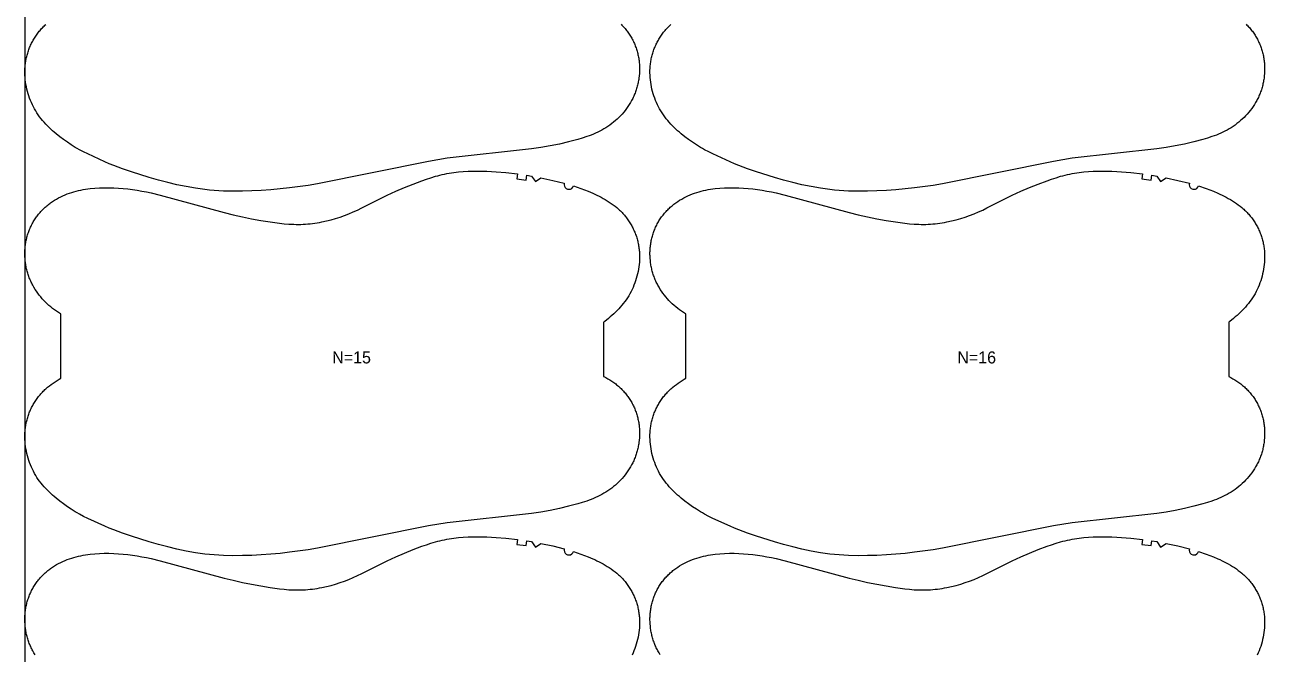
# Model space of a CAD drawing. Header units: inches. Extents: x 0 to 1823, y 0 to 1073.
# Drawn here: x 0 to 519, y 263 to 525 of the extents above; entities that cross this region are included whole.
import ezdxf

# ---------------------------------------------------------------- set-up
doc = ezdxf.new("R2010")
doc.units = ezdxf.units.IN

msp = doc.modelspace()

# ---------------------------------------------------------------- linework, layer by layer
at = {"layer": '1'}
for points in [[(0, 0), (1822.6441, 0), (1822.6441, 1072.648), (0, 1072.648), (0, 0)], [(229.0674, 457.8376), (232.1868, 456.7992), (233.7298, 456.2339), (235.2591, 455.6332), (237.0715, 454.8614), (237.9678, 454.453), (238.8568, 454.0288), (239.7379, 453.5884), (240.6105, 453.131), (241.4741, 452.6561), (242.3281, 452.1631), (243.1718, 451.6515), (244.0034, 451.1201), (244.8208, 450.5679), (245.6222, 449.9938), (246.4056, 449.3966), (247.169, 448.7754), (247.5425, 448.4555), (247.9103, 448.1291), (248.2722, 447.7961), (248.6277, 447.4564), (248.9769, 447.1099), (249.3194, 446.7568), (249.6553, 446.3971), (249.9844, 446.031), (250.3066, 445.6588), (250.6219, 445.2804), (250.9301, 444.8962), (251.2312, 444.5062), (251.525, 444.1106), (251.8115, 443.7096), (252.0905, 443.3033), (252.362, 442.8918), (252.6259, 442.4754), (252.8821, 442.0542), (253.1304, 441.6283), (253.3709, 441.198), (253.6033, 440.7632), (253.8277, 440.3243), (254.0439, 439.8813), (254.2519, 439.4345), (254.4516, 438.984), (254.643, 438.5298), (254.826, 438.0723), (255.0005, 437.6115), (255.1664, 437.1476), (255.3237, 436.6808), (255.4723, 436.2112), (255.6122, 435.739), (255.7432, 435.2643), (255.8654, 434.7873), (255.9786, 434.3081), (256.0827, 433.827), (256.1778, 433.344), (256.2639, 432.8593), (256.341, 432.3731), (256.4092, 431.8855), (256.4686, 431.3967), (256.5193, 430.9068), (256.5613, 430.4161), (256.5948, 429.9246), (256.6361, 428.9401), (256.6441, 427.9545), (256.6191, 426.9692), (256.5618, 425.9853), (256.4727, 425.0041), (256.3524, 424.0265), (256.2013, 423.0532), (256.0198, 422.085), (255.8084, 421.1227), (255.5676, 420.1671), (255.2979, 419.219), (254.9996, 418.2792), (254.6732, 417.3485), (254.3187, 416.4282), (253.9361, 415.5192), (253.5255, 414.623), (253.0868, 413.7407), (252.62, 412.8735), (252.1252, 412.0227), (251.6022, 411.1894), (251.0514, 410.3745), (250.4742, 409.578), (249.8724, 408.7994), (249.2478, 408.0382), (248.602, 407.294), (247.9369, 406.5664), (247.2541, 405.8549), (246.5554, 405.1591), (245.8424, 404.4785), (245.116, 403.8127), (244.3769, 403.1612), (243.6259, 402.5234), (242.091, 401.2872), (241.6441, 400.9501), (241.6441, 378.3604), (241.6676, 378.3493), (242.5444, 377.9003), (243.4063, 377.4225), (244.2518, 376.916), (245.0796, 376.3809), (245.4864, 376.1028), (245.8882, 375.8175), (246.2849, 375.5253), (246.6763, 375.2261), (247.0622, 374.9199), (247.4424, 374.6068), (247.8168, 374.2867), (248.1851, 373.9598), (248.5472, 373.626), (248.9029, 373.2854), (249.2521, 372.938), (249.5946, 372.584), (249.9303, 372.2234), (250.2591, 371.8565), (250.5807, 371.4833), (250.8952, 371.104), (251.2023, 370.7188), (251.502, 370.3277), (251.7941, 369.931), (252.0785, 369.5287), (252.355, 369.121), (252.6236, 368.7081), (252.884, 368.29), (253.1363, 367.867), (253.3801, 367.4391), (253.6155, 367.0065), (253.8423, 366.5694), (254.0604, 366.1278), (254.2699, 365.6821), (254.4707, 365.2324), (254.6628, 364.7789), (254.8461, 364.3217), (255.0206, 363.861), (255.1863, 363.3971), (255.3432, 362.9301), (255.4913, 362.4602), (255.6305, 361.9876), (255.7607, 361.5124), (255.8821, 361.0349), (255.9944, 360.5552), (256.0978, 360.0735), (256.1922, 359.59), (256.2775, 359.1049), (256.3538, 358.6183), (256.4212, 358.1305), (256.4796, 357.6414), (256.5291, 357.1514), (256.5697, 356.6606), (256.6015, 356.169), (256.6244, 355.677), (256.6386, 355.1845), (256.6441, 354.6918), (256.6408, 354.1991), (256.6288, 353.7065), (256.6082, 353.2141), (256.579, 352.7221), (256.4949, 351.74), (256.3766, 350.7613), (256.3048, 350.2737), (256.2244, 349.7875), (256.1355, 349.3027), (256.0382, 348.8196), (255.9324, 348.3384), (255.8181, 347.8591), (255.6953, 347.3821), (255.5641, 346.9073), (255.4245, 346.435), (255.2764, 345.9654), (255.1198, 345.4985), (254.9549, 345.0346), (254.7815, 344.5739), (254.5997, 344.1164), (254.4095, 343.6624), (254.2111, 343.2119), (254.0045, 342.765), (253.7899, 342.3219), (253.5675, 341.8826), (253.3373, 341.4472), (252.8543, 340.5885), (252.342, 339.7467), (251.8015, 338.9224), (251.2338, 338.1165), (250.6401, 337.3296), (250.0214, 336.5625), (249.3785, 335.8159), (248.7122, 335.0902), (248.0232, 334.386), (247.3124, 333.7039), (246.5805, 333.0445), (245.8282, 332.4083), (245.0564, 331.7959), (244.2659, 331.2078), (243.4575, 330.6442), (242.6324, 330.1054), (241.7915, 329.5914), (240.9359, 329.1025), (240.0664, 328.6389), (239.1842, 328.2008), (238.2901, 327.7882), (237.3854, 327.401), (236.4709, 327.0373), (235.5481, 326.6946), (234.6179, 326.3706), (232.7402, 325.7693), (230.8472, 325.2144), (227.0398, 324.1932), (223.2068, 323.2815), (219.3478, 322.4809), (215.4656, 321.8018), (211.5645, 321.2469), (176.3116, 317.3364), (168.5343, 316.0573), (122.1784, 306.6952), (118.2896, 306.0566), (110.4806, 304.9823), (106.5644, 304.5421), (102.6396, 304.1856), (98.7081, 303.9109), (94.7721, 303.7131), (90.8328, 303.5933), (86.8913, 303.56), (82.9514, 303.644), (80.9835, 303.7407), (79.0179, 303.8768), (77.0555, 304.0531), (75.0973, 304.2703), (73.144, 304.5287), (71.1959, 304.8255), (67.3164, 305.5214), (63.4599, 306.3329), (59.6252, 307.2418), (55.811, 308.2341), (51.9676, 309.3203), (44.497, 311.6614), (40.7654, 312.9332), (38.9142, 313.6078), (37.0776, 314.3189), (35.2579, 315.0714), (33.4514, 315.8567), (26.2767, 319.1303), (24.5064, 319.9948), (22.7622, 320.9078), (21.9026, 321.3873), (21.0518, 321.8825), (19.3761, 322.9176), (17.7347, 324.008), (16.1268, 325.1486), (14.5531, 326.3357), (13.0182, 327.572), (12.2672, 328.2097), (11.5281, 328.8612), (10.8017, 329.527), (10.0887, 330.2076), (9.39, 330.9034), (8.7072, 331.6149), (8.042, 332.3425), (7.3963, 333.0867), (6.7716, 333.8479), (6.1698, 334.6265), (5.5927, 335.4231), (5.0419, 336.2379), (4.5189, 337.0712), (4.024, 337.9221), (3.5573, 338.7892), (3.1186, 339.6715), (2.7079, 340.5678), (2.3254, 341.4767), (1.9709, 342.3971), (1.6445, 343.3277), (1.3462, 344.2675), (1.0764, 345.2156), (0.8356, 346.1712), (0.6242, 347.1335), (0.4428, 348.1017), (0.2916, 349.075), (0.1713, 350.0526), (0.0823, 351.0338), (0.025, 352.0177), (0, 353.003), (0.0079, 353.9886), (0.0493, 354.9731), (0.0828, 355.4646), (0.1248, 355.9553), (0.1755, 356.4452), (0.2349, 356.934), (0.3031, 357.4216), (0.3802, 357.9078), (0.4663, 358.3925), (0.5613, 358.8755), (0.6655, 359.3566), (0.7787, 359.8358), (0.9008, 360.3128), (1.0319, 360.7875), (1.1717, 361.2597), (1.3204, 361.7293), (1.4777, 362.1961), (1.6436, 362.66), (1.8181, 363.1208), (2.0011, 363.5783), (2.1924, 364.0325), (2.3922, 364.483), (2.6002, 364.9299), (2.8164, 365.3728), (3.0408, 365.8117), (3.2732, 366.2465), (3.5136, 366.6769), (3.762, 367.1027), (4.0182, 367.5239), (4.282, 367.9404), (4.5536, 368.3518), (4.8326, 368.7581), (5.1191, 369.1591), (5.4129, 369.5547), (5.714, 369.9447), (6.0222, 370.3289), (6.3375, 370.7073), (6.6597, 371.0795), (6.9888, 371.4456), (7.3247, 371.8053), (7.6672, 372.1584), (8.0163, 372.5049), (8.3719, 372.8446), (8.7337, 373.1776), (9.1015, 373.504), (9.4751, 373.8239), (10.2385, 374.4452), (11.0218, 375.0423), (11.8232, 375.6164), (12.6407, 376.1686), (13.4723, 376.7), (14.3159, 377.2117), (15, 377.6065), (15, 404.4586), (14.8525, 404.5429), (14.0116, 405.0568), (13.1865, 405.5957), (12.3782, 406.1592), (11.5877, 406.7474), (10.8159, 407.3598), (10.0636, 407.9959), (9.3317, 408.6554), (8.6208, 409.3375), (7.9319, 410.0416), (7.2655, 410.7674), (6.6226, 411.514), (6.0039, 412.2811), (5.4102, 413.068), (4.8426, 413.8739), (4.3021, 414.6982), (3.7898, 415.54), (3.3068, 416.3987), (3.0766, 416.8341), (2.8541, 417.2734), (2.6396, 417.7165), (2.433, 418.1634), (2.2345, 418.6139), (2.0444, 419.0679), (1.8626, 419.5254), (1.6892, 419.9861), (1.5242, 420.45), (1.3677, 420.9169), (1.2196, 421.3865), (1.08, 421.8588), (0.9488, 422.3335), (0.826, 422.8106), (0.7117, 423.2899), (0.6059, 423.7711), (0.5085, 424.2542), (0.4197, 424.7389), (0.3393, 425.2252), (0.2674, 425.7128), (0.1492, 426.6915), (0.065, 427.6736), (0.0358, 428.1656), (0.0152, 428.658), (0.0033, 429.1506), (0, 429.6433), (0.0054, 430.136), (0.0196, 430.6284), (0.0426, 431.1205), (0.0744, 431.6121), (0.115, 432.1029), (0.1645, 432.5929), (0.2229, 433.082), (0.2902, 433.5698), (0.3666, 434.0564), (0.4519, 434.5415), (0.5463, 435.025), (0.6496, 435.5067), (0.762, 435.9863), (0.8833, 436.4639), (1.0136, 436.939), (1.1528, 437.4117), (1.3008, 437.8816), (1.4577, 438.3486), (1.6235, 438.8125), (1.798, 439.2732), (1.9813, 439.7303), (2.1734, 440.1839), (2.3741, 440.6336), (2.5836, 441.0793), (2.8018, 441.5208), (3.0285, 441.958), (3.2639, 442.3906), (3.5078, 442.8185), (3.76, 443.2415), (4.0205, 443.6596), (4.289, 444.0725), (4.5656, 444.4802), (4.85, 444.8825), (5.142, 445.2792), (5.4417, 445.6703), (5.7489, 446.0555), (6.0633, 446.4348), (6.385, 446.808), (6.7137, 447.1749), (7.0494, 447.5355), (7.3919, 447.8895), (7.7411, 448.2369), (8.0969, 448.5775), (8.459, 448.9113), (8.8273, 449.2382), (9.2017, 449.5583), (9.5819, 449.8714), (9.9678, 450.1776), (10.3591, 450.4768), (10.7558, 450.769), (11.1577, 451.0542), (11.5645, 451.3324), (12.3923, 451.8675), (13.2378, 452.374), (14.0996, 452.8518), (14.9764, 453.3008), (15.8671, 453.7212), (16.7704, 454.1134), (17.6854, 454.4779), (18.6109, 454.815), (19.5459, 455.1252), (20.4893, 455.4088), (21.44, 455.6664), (22.397, 455.8983), (23.3595, 456.1058), (24.327, 456.2901), (25.2987, 456.4525), (26.2739, 456.5942), (27.2522, 456.7166), (29.2148, 456.9082), (31.1819, 457.0359), (33.1513, 457.1026), (35.1214, 457.1094), (37.0907, 457.0578), (39.0576, 456.9494), (41.0213, 456.7881), (42.981, 456.5784), (44.9358, 456.3247), (46.8849, 456.0305), (48.8272, 455.6958), (50.7616, 455.32), (52.6871, 454.9023), (56.5116, 453.9542), (83.1473, 446.7658), (86.9761, 445.8311), (90.8213, 444.9665), (94.6828, 444.178), (98.5583, 443.4626), (102.4467, 442.8231), (106.352, 442.294), (108.3125, 442.0851), (110.2771, 441.9255), (112.2447, 441.8262), (113.2291, 441.8025), (114.2137, 441.798), (115.1983, 441.8138), (116.1826, 441.8498), (117.1661, 441.9056), (118.1484, 441.9808), (119.1293, 442.0752), (120.1082, 442.1883), (121.0848, 442.3197), (122.0588, 442.4692), (123.0297, 442.6362), (123.9974, 442.8204), (125.9228, 443.2383), (127.8338, 443.7187), (129.7296, 444.2579), (131.609, 444.8524), (133.4698, 445.5019), (135.3098, 446.2069), (137.1269, 446.9676), (138.92, 447.7821), (140.6939, 448.6393), (151.2448, 453.977), (154.8272, 455.6187), (158.4529, 457.1643), (162.1102, 458.6315), (165.801, 460.0144), (167.661, 460.6685), (169.5331, 461.2856), (171.4198, 461.8527), (172.3693, 462.1134), (173.3234, 462.3568), (174.2821, 462.5816), (175.2452, 462.7879), (176.2122, 462.9762), (177.1827, 463.1469), (179.1323, 463.4376), (181.0905, 463.6639), (183.0539, 463.83), (185.021, 463.9418), (186.9905, 464.0057), (188.9612, 464.028), (190.9319, 464.0141), (192.9019, 463.9644), (194.8704, 463.8781), (196.8367, 463.7547), (200.7612, 463.4021), (205.6234, 462.8232), (205.365, 460.84), (209.2859, 460.2909), (209.5847, 462.2684), (211.5603, 461.9571), (213.1784, 459.65), (215.4973, 461.2511), (220.3749, 460.1565), (225.2304, 458.9679), (225.1548, 458.3501), (225.2728, 457.7389), (225.5729, 457.1937), (226.0261, 456.7671), (226.5885, 456.5005), (227.2057, 456.4196), (227.8178, 456.5324), (228.3656, 456.8279), (228.796, 457.2775), (229.0674, 457.8376)], [(490.0674, 457.8376), (493.1868, 456.7992), (494.7298, 456.2339), (496.2591, 455.6332), (498.0715, 454.8614), (498.9678, 454.453), (499.8568, 454.0288), (500.7379, 453.5884), (501.6105, 453.131), (502.4741, 452.6561), (503.3281, 452.1631), (504.1718, 451.6515), (505.0034, 451.1201), (505.8208, 450.5679), (506.6222, 449.9938), (507.4056, 449.3966), (508.169, 448.7754), (508.5425, 448.4555), (508.9103, 448.1291), (509.2722, 447.7961), (509.6277, 447.4564), (509.9769, 447.1099), (510.3194, 446.7568), (510.6553, 446.3971), (510.9844, 446.031), (511.3066, 445.6588), (511.6219, 445.2804), (511.9301, 444.8962), (512.2312, 444.5062), (512.525, 444.1106), (512.8115, 443.7096), (513.0905, 443.3033), (513.362, 442.8918), (513.6259, 442.4754), (513.8821, 442.0542), (514.1304, 441.6283), (514.3709, 441.198), (514.6033, 440.7632), (514.8277, 440.3243), (515.0439, 439.8813), (515.2519, 439.4345), (515.4516, 438.984), (515.643, 438.5298), (515.826, 438.0723), (516.0005, 437.6115), (516.1664, 437.1476), (516.3237, 436.6808), (516.4723, 436.2112), (516.6122, 435.739), (516.7432, 435.2643), (516.8654, 434.7873), (516.9786, 434.3081), (517.0827, 433.827), (517.1778, 433.344), (517.2639, 432.8593), (517.341, 432.3731), (517.4092, 431.8855), (517.4686, 431.3967), (517.5193, 430.9068), (517.5613, 430.4161), (517.5948, 429.9246), (517.6361, 428.9401), (517.6441, 427.9545), (517.6191, 426.9692), (517.5618, 425.9853), (517.4727, 425.0041), (517.3524, 424.0265), (517.2013, 423.0532), (517.0198, 422.085), (516.8084, 421.1227), (516.5676, 420.1671), (516.2979, 419.219), (515.9996, 418.2792), (515.6732, 417.3485), (515.3187, 416.4282), (514.9361, 415.5192), (514.5255, 414.623), (514.0868, 413.7407), (513.62, 412.8735), (513.1252, 412.0227), (512.6022, 411.1894), (512.0514, 410.3745), (511.4742, 409.578), (510.8724, 408.7994), (510.2478, 408.0382), (509.602, 407.294), (508.9369, 406.5664), (508.2541, 405.8549), (507.5554, 405.1591), (506.8424, 404.4785), (506.116, 403.8127), (505.3769, 403.1612), (504.6259, 402.5234), (503.091, 401.2872), (502.6441, 400.9501), (502.6441, 378.3604), (502.6676, 378.3493), (503.5444, 377.9003), (504.4063, 377.4225), (505.2518, 376.916), (506.0796, 376.3809), (506.4864, 376.1028), (506.8882, 375.8175), (507.2849, 375.5253), (507.6763, 375.2261), (508.0622, 374.9199), (508.4424, 374.6068), (508.8168, 374.2867), (509.1851, 373.9598), (509.5472, 373.626), (509.9029, 373.2854), (510.2521, 372.938), (510.5946, 372.584), (510.9303, 372.2234), (511.2591, 371.8565), (511.5807, 371.4833), (511.8952, 371.104), (512.2023, 370.7188), (512.502, 370.3277), (512.7941, 369.931), (513.0785, 369.5287), (513.355, 369.121), (513.6236, 368.7081), (513.884, 368.29), (514.1363, 367.867), (514.3801, 367.4391), (514.6155, 367.0065), (514.8423, 366.5694), (515.0604, 366.1278), (515.2699, 365.6821), (515.4707, 365.2324), (515.6628, 364.7789), (515.8461, 364.3217), (516.0206, 363.861), (516.1863, 363.3971), (516.3432, 362.9301), (516.4913, 362.4602), (516.6305, 361.9876), (516.7607, 361.5124), (516.8821, 361.0349), (516.9944, 360.5552), (517.0978, 360.0735), (517.1922, 359.59), (517.2775, 359.1049), (517.3538, 358.6183), (517.4212, 358.1305), (517.4796, 357.6414), (517.5291, 357.1514), (517.5697, 356.6606), (517.6015, 356.169), (517.6244, 355.677), (517.6386, 355.1845), (517.6441, 354.6918), (517.6408, 354.1991), (517.6288, 353.7065), (517.6082, 353.2141), (517.579, 352.7221), (517.4949, 351.74), (517.3766, 350.7613), (517.3048, 350.2737), (517.2244, 349.7875), (517.1355, 349.3027), (517.0382, 348.8196), (516.9324, 348.3384), (516.8181, 347.8591), (516.6953, 347.3821), (516.5641, 346.9073), (516.4245, 346.435), (516.2764, 345.9654), (516.1198, 345.4985), (515.9549, 345.0346), (515.7815, 344.5739), (515.5997, 344.1164), (515.4095, 343.6624), (515.2111, 343.2119), (515.0045, 342.765), (514.7899, 342.3219), (514.5675, 341.8826), (514.3373, 341.4472), (513.8543, 340.5885), (513.342, 339.7467), (512.8015, 338.9224), (512.2338, 338.1165), (511.6401, 337.3296), (511.0214, 336.5625), (510.3785, 335.8159), (509.7122, 335.0902), (509.0232, 334.386), (508.3124, 333.7039), (507.5805, 333.0445), (506.8282, 332.4083), (506.0564, 331.7959), (505.2659, 331.2078), (504.4575, 330.6442), (503.6324, 330.1054), (502.7915, 329.5914), (501.9359, 329.1025), (501.0664, 328.6389), (500.1842, 328.2008), (499.2901, 327.7882), (498.3854, 327.401), (497.4709, 327.0373), (496.5481, 326.6946), (495.6179, 326.3706), (493.7402, 325.7693), (491.8472, 325.2144), (488.0398, 324.1932), (484.2068, 323.2815), (480.3478, 322.4809), (476.4656, 321.8018), (472.5645, 321.2469), (437.3116, 317.3364), (429.5343, 316.0573), (383.1784, 306.6952), (379.2896, 306.0566), (371.4806, 304.9823), (367.5644, 304.5421), (363.6396, 304.1856), (359.7081, 303.9109), (355.7721, 303.7131), (351.8328, 303.5933), (347.8913, 303.56), (343.9514, 303.644), (341.9835, 303.7407), (340.0179, 303.8768), (338.0555, 304.0531), (336.0973, 304.2703), (334.144, 304.5287), (332.1959, 304.8255), (328.3164, 305.5214), (324.4599, 306.3329), (320.6252, 307.2418), (316.811, 308.2341), (312.9676, 309.3203), (305.497, 311.6614), (301.7654, 312.9332), (299.9142, 313.6078), (298.0776, 314.3189), (296.2579, 315.0714), (294.4514, 315.8567), (287.2767, 319.1303), (285.5064, 319.9948), (283.7622, 320.9078), (282.9026, 321.3873), (282.0518, 321.8825), (280.3761, 322.9176), (278.7347, 324.008), (277.1268, 325.1486), (275.5531, 326.3357), (274.0182, 327.572), (273.2672, 328.2097), (272.5281, 328.8612), (271.8017, 329.527), (271.0887, 330.2076), (270.39, 330.9034), (269.7072, 331.6149), (269.042, 332.3425), (268.3963, 333.0867), (267.7716, 333.8479), (267.1698, 334.6265), (266.5927, 335.4231), (266.0419, 336.2379), (265.5189, 337.0712), (265.024, 337.9221), (264.5573, 338.7892), (264.1186, 339.6715), (263.7079, 340.5678), (263.3254, 341.4767), (262.9709, 342.3971), (262.6445, 343.3277), (262.3462, 344.2675), (262.0764, 345.2156), (261.8356, 346.1712), (261.6242, 347.1335), (261.4428, 348.1017), (261.2916, 349.075), (261.1713, 350.0526), (261.0823, 351.0338), (261.025, 352.0177), (261, 353.003), (261.0079, 353.9886), (261.0493, 354.9731), (261.0828, 355.4646), (261.1248, 355.9553), (261.1755, 356.4452), (261.2349, 356.934), (261.3031, 357.4216), (261.3802, 357.9078), (261.4663, 358.3925), (261.5613, 358.8755), (261.6655, 359.3566), (261.7787, 359.8358), (261.9008, 360.3128), (262.0319, 360.7875), (262.1717, 361.2597), (262.3204, 361.7293), (262.4777, 362.1961), (262.6436, 362.66), (262.8181, 363.1208), (263.0011, 363.5783), (263.1924, 364.0325), (263.3922, 364.483), (263.6002, 364.9299), (263.8164, 365.3728), (264.0408, 365.8117), (264.2732, 366.2465), (264.5136, 366.6769), (264.762, 367.1027), (265.0182, 367.5239), (265.282, 367.9404), (265.5536, 368.3518), (265.8326, 368.7581), (266.1191, 369.1591), (266.4129, 369.5547), (266.714, 369.9447), (267.0222, 370.3289), (267.3375, 370.7073), (267.6597, 371.0795), (267.9888, 371.4456), (268.3247, 371.8053), (268.6672, 372.1584), (269.0163, 372.5049), (269.3719, 372.8446), (269.7337, 373.1776), (270.1015, 373.504), (270.4751, 373.8239), (271.2385, 374.4452), (272.0218, 375.0423), (272.8232, 375.6164), (273.6407, 376.1686), (274.4723, 376.7), (275.3159, 377.2117), (276, 377.6065), (276, 404.4586), (275.8525, 404.5429), (275.0116, 405.0568), (274.1865, 405.5957), (273.3782, 406.1592), (272.5877, 406.7474), (271.8159, 407.3598), (271.0636, 407.9959), (270.3317, 408.6554), (269.6208, 409.3375), (268.9319, 410.0416), (268.2655, 410.7674), (267.6226, 411.514), (267.0039, 412.2811), (266.4102, 413.068), (265.8426, 413.8739), (265.3021, 414.6982), (264.7898, 415.54), (264.3068, 416.3987), (264.0766, 416.8341), (263.8541, 417.2734), (263.6396, 417.7165), (263.433, 418.1634), (263.2345, 418.6139), (263.0444, 419.0679), (262.8626, 419.5254), (262.6892, 419.9861), (262.5242, 420.45), (262.3677, 420.9169), (262.2196, 421.3865), (262.08, 421.8588), (261.9488, 422.3335), (261.826, 422.8106), (261.7117, 423.2899), (261.6059, 423.7711), (261.5085, 424.2542), (261.4197, 424.7389), (261.3393, 425.2252), (261.2674, 425.7128), (261.1492, 426.6915), (261.065, 427.6736), (261.0358, 428.1656), (261.0152, 428.658), (261.0033, 429.1506), (261, 429.6433), (261.0054, 430.136), (261.0196, 430.6284), (261.0426, 431.1205), (261.0744, 431.6121), (261.115, 432.1029), (261.1645, 432.5929), (261.2229, 433.082), (261.2902, 433.5698), (261.3666, 434.0564), (261.4519, 434.5415), (261.5463, 435.025), (261.6496, 435.5067), (261.762, 435.9863), (261.8833, 436.4639), (262.0136, 436.939), (262.1528, 437.4117), (262.3008, 437.8816), (262.4577, 438.3486), (262.6235, 438.8125), (262.798, 439.2732), (262.9813, 439.7303), (263.1734, 440.1839), (263.3741, 440.6336), (263.5836, 441.0793), (263.8018, 441.5208), (264.0285, 441.958), (264.2639, 442.3906), (264.5078, 442.8185), (264.76, 443.2415), (265.0205, 443.6596), (265.289, 444.0725), (265.5656, 444.4802), (265.85, 444.8825), (266.142, 445.2792), (266.4417, 445.6703), (266.7489, 446.0555), (267.0633, 446.4348), (267.385, 446.808), (267.7137, 447.1749), (268.0494, 447.5355), (268.3919, 447.8895), (268.7411, 448.2369), (269.0969, 448.5775), (269.459, 448.9113), (269.8273, 449.2382), (270.2017, 449.5583), (270.5819, 449.8714), (270.9678, 450.1776), (271.3591, 450.4768), (271.7558, 450.769), (272.1577, 451.0542), (272.5645, 451.3324), (273.3923, 451.8675), (274.2378, 452.374), (275.0996, 452.8518), (275.9764, 453.3008), (276.8671, 453.7212), (277.7704, 454.1134), (278.6854, 454.4779), (279.6109, 454.815), (280.5459, 455.1252), (281.4893, 455.4088), (282.44, 455.6664), (283.397, 455.8983), (284.3595, 456.1058), (285.327, 456.2901), (286.2987, 456.4525), (287.2739, 456.5942), (288.2522, 456.7166), (290.2148, 456.9082), (292.1819, 457.0359), (294.1513, 457.1026), (296.1214, 457.1094), (298.0907, 457.0578), (300.0576, 456.9494), (302.0213, 456.7881), (303.981, 456.5784), (305.9358, 456.3247), (307.8849, 456.0305), (309.8272, 455.6958), (311.7616, 455.32), (313.6871, 454.9023), (317.5116, 453.9542), (344.1473, 446.7658), (347.9761, 445.8311), (351.8213, 444.9665), (355.6828, 444.178), (359.5583, 443.4626), (363.4467, 442.8231), (367.352, 442.294), (369.3125, 442.0851), (371.2771, 441.9255), (373.2447, 441.8262), (374.2291, 441.8025), (375.2137, 441.798), (376.1983, 441.8138), (377.1826, 441.8498), (378.1661, 441.9056), (379.1484, 441.9808), (380.1293, 442.0752), (381.1082, 442.1883), (382.0848, 442.3197), (383.0588, 442.4692), (384.0297, 442.6362), (384.9974, 442.8204), (386.9228, 443.2383), (388.8338, 443.7187), (390.7296, 444.2579), (392.609, 444.8524), (394.4698, 445.5019), (396.3098, 446.2069), (398.1269, 446.9676), (399.92, 447.7821), (401.6939, 448.6393), (412.2448, 453.977), (415.8272, 455.6187), (419.4529, 457.1643), (423.1102, 458.6315), (426.801, 460.0144), (428.661, 460.6685), (430.5331, 461.2856), (432.4198, 461.8527), (433.3693, 462.1134), (434.3234, 462.3568), (435.2821, 462.5816), (436.2452, 462.7879), (437.2122, 462.9762), (438.1827, 463.1469), (440.1323, 463.4376), (442.0905, 463.6639), (444.0539, 463.83), (446.021, 463.9418), (447.9905, 464.0057), (449.9612, 464.028), (451.9319, 464.0141), (453.9019, 463.9644), (455.8704, 463.8781), (457.8367, 463.7547), (461.7612, 463.4021), (466.6234, 462.8232), (466.365, 460.84), (470.2859, 460.2909), (470.5847, 462.2684), (472.5603, 461.9571), (474.1784, 459.65), (476.4973, 461.2511), (481.3749, 460.1565), (486.2304, 458.9679), (486.1548, 458.3501), (486.2728, 457.7389), (486.5729, 457.1937), (487.0261, 456.7671), (487.5885, 456.5005), (488.2057, 456.4196), (488.8178, 456.5324), (489.3656, 456.8279), (489.796, 457.2775), (490.0674, 457.8376)]]:
    msp.add_lwpolyline(points, close=True, dxfattribs=at)
for points in [[(248.9029, 525.3154), (249.2521, 524.968), (249.5946, 524.614), (249.9303, 524.2534), (250.2591, 523.8865), (250.5807, 523.5133), (250.8952, 523.134), (251.2023, 522.7488), (251.502, 522.3577), (251.7941, 521.961), (252.0785, 521.5587), (252.355, 521.151), (252.6236, 520.7381), (252.884, 520.32), (253.1363, 519.897), (253.3801, 519.4691), (253.6155, 519.0365), (253.8423, 518.5994), (254.0604, 518.1578), (254.2699, 517.7121), (254.4707, 517.2624), (254.6628, 516.8089), (254.8461, 516.3517), (255.0206, 515.891), (255.1863, 515.4271), (255.3432, 514.9601), (255.4913, 514.4902), (255.6305, 514.0176), (255.7607, 513.5424), (255.8821, 513.0649), (255.9944, 512.5852), (256.0978, 512.1035), (256.1922, 511.62), (256.2775, 511.1349), (256.3538, 510.6483), (256.4212, 510.1605), (256.4796, 509.6714), (256.5291, 509.1814), (256.5697, 508.6906), (256.6015, 508.199), (256.6244, 507.707), (256.6386, 507.2145), (256.6441, 506.7218), (256.6408, 506.2291), (256.6288, 505.7365), (256.6082, 505.2441), (256.579, 504.7521), (256.4949, 503.77), (256.3766, 502.7913), (256.3048, 502.3037), (256.2244, 501.8175), (256.1355, 501.3327), (256.0382, 500.8496), (255.9324, 500.3684), (255.8181, 499.8891), (255.6953, 499.4121), (255.5641, 498.9373), (255.4245, 498.465), (255.2764, 497.9954), (255.1198, 497.5285), (254.9549, 497.0646), (254.7815, 496.6039), (254.5997, 496.1464), (254.4095, 495.6924), (254.2111, 495.2419), (254.0045, 494.795), (253.7899, 494.3519), (253.5675, 493.9126), (253.3373, 493.4772), (252.8543, 492.6185), (252.342, 491.7767), (251.8015, 490.9524), (251.2338, 490.1465), (250.6401, 489.3596), (250.0214, 488.5925), (249.3785, 487.8459), (248.7122, 487.1202), (248.0232, 486.416), (247.3124, 485.7339), (246.5805, 485.0745), (245.8282, 484.4383), (245.0564, 483.8259), (244.2659, 483.2378), (243.4575, 482.6742), (242.6324, 482.1354), (241.7915, 481.6214), (240.9359, 481.1325), (240.0664, 480.6689), (239.1842, 480.2308), (238.2901, 479.8182), (237.3854, 479.431), (236.4709, 479.0673), (235.5481, 478.7246), (234.6179, 478.4006), (232.7402, 477.7993), (230.8472, 477.2444), (227.0398, 476.2232), (223.2068, 475.3115), (219.3478, 474.5109), (215.4656, 473.8318), (211.5645, 473.2769), (176.3116, 469.3664), (168.5343, 468.0873), (122.1784, 458.7252), (118.2896, 458.0866), (110.4806, 457.0123), (106.5644, 456.5721), (102.6396, 456.2156), (98.7081, 455.9409), (94.7721, 455.7431), (90.8328, 455.6233), (86.8913, 455.59), (82.9514, 455.674), (80.9835, 455.7707), (79.0179, 455.9068), (77.0555, 456.0831), (75.0973, 456.3003), (73.144, 456.5587), (71.1959, 456.8555), (67.3164, 457.5514), (63.4599, 458.3629), (59.6252, 459.2718), (55.811, 460.2641), (51.9676, 461.3503), (44.497, 463.6914), (40.7654, 464.9632), (38.9142, 465.6378), (37.0776, 466.3489), (35.2579, 467.1014), (33.4514, 467.8867), (26.2767, 471.1603), (24.5064, 472.0248), (22.7622, 472.9378), (21.9026, 473.4173), (21.0518, 473.9125), (19.3761, 474.9476), (17.7347, 476.038), (16.1268, 477.1786), (14.5531, 478.3657), (13.0182, 479.602), (12.2672, 480.2397), (11.5281, 480.8912), (10.8017, 481.557), (10.0887, 482.2376), (9.39, 482.9334), (8.7072, 483.6449), (8.042, 484.3725), (7.3963, 485.1167), (6.7716, 485.8779), (6.1698, 486.6565), (5.5927, 487.4531), (5.0419, 488.2679), (4.5189, 489.1012), (4.024, 489.9521), (3.5573, 490.8192), (3.1186, 491.7015), (2.7079, 492.5978), (2.3254, 493.5067), (1.9709, 494.4271), (1.6445, 495.3577), (1.3462, 496.2975), (1.0764, 497.2456), (0.8356, 498.2012), (0.6242, 499.1635), (0.4428, 500.1317), (0.2916, 501.105), (0.1713, 502.0826), (0.0823, 503.0638), (0.025, 504.0477), (0, 505.033), (0.0079, 506.0186), (0.0493, 507.0031), (0.0828, 507.4946), (0.1248, 507.9853), (0.1755, 508.4752), (0.2349, 508.964), (0.3031, 509.4516), (0.3802, 509.9378), (0.4663, 510.4225), (0.5613, 510.9055), (0.6655, 511.3866), (0.7787, 511.8658), (0.9008, 512.3428), (1.0319, 512.8175), (1.1717, 513.2897), (1.3204, 513.7593), (1.4777, 514.2261), (1.6436, 514.69), (1.8181, 515.1508), (2.0011, 515.6083), (2.1924, 516.0625), (2.3922, 516.513), (2.6002, 516.9599), (2.8164, 517.4028), (3.0408, 517.8417), (3.2732, 518.2765), (3.5136, 518.7069), (3.762, 519.1327), (4.0182, 519.5539), (4.282, 519.9704), (4.5536, 520.3818), (4.8326, 520.7881), (5.1191, 521.1891), (5.4129, 521.5847), (5.714, 521.9747), (6.0222, 522.3589), (6.3375, 522.7373), (6.6597, 523.1095), (6.9888, 523.4756), (7.3247, 523.8353), (7.6672, 524.1884), (8.0163, 524.5349), (8.3719, 524.8746), (8.7337, 525.2076)], [(509.9029, 525.3154), (510.2521, 524.968), (510.5946, 524.614), (510.9303, 524.2534), (511.2591, 523.8865), (511.5807, 523.5133), (511.8952, 523.134), (512.2023, 522.7488), (512.502, 522.3577), (512.7941, 521.961), (513.0785, 521.5587), (513.355, 521.151), (513.6236, 520.7381), (513.884, 520.32), (514.1363, 519.897), (514.3801, 519.4691), (514.6155, 519.0365), (514.8423, 518.5994), (515.0604, 518.1578), (515.2699, 517.7121), (515.4707, 517.2624), (515.6628, 516.8089), (515.8461, 516.3517), (516.0206, 515.891), (516.1863, 515.4271), (516.3432, 514.9601), (516.4913, 514.4902), (516.6305, 514.0176), (516.7607, 513.5424), (516.8821, 513.0649), (516.9944, 512.5852), (517.0978, 512.1035), (517.1922, 511.62), (517.2775, 511.1349), (517.3538, 510.6483), (517.4212, 510.1605), (517.4796, 509.6714), (517.5291, 509.1814), (517.5697, 508.6906), (517.6015, 508.199), (517.6244, 507.707), (517.6386, 507.2145), (517.6441, 506.7218), (517.6408, 506.2291), (517.6288, 505.7365), (517.6082, 505.2441), (517.579, 504.7521), (517.4949, 503.77), (517.3766, 502.7913), (517.3048, 502.3037), (517.2244, 501.8175), (517.1355, 501.3327), (517.0382, 500.8496), (516.9324, 500.3684), (516.8181, 499.8891), (516.6953, 499.4121), (516.5641, 498.9373), (516.4245, 498.465), (516.2764, 497.9954), (516.1198, 497.5285), (515.9549, 497.0646), (515.7815, 496.6039), (515.5997, 496.1464), (515.4095, 495.6924), (515.2111, 495.2419), (515.0045, 494.795), (514.7899, 494.3519), (514.5675, 493.9126), (514.3373, 493.4772), (513.8543, 492.6185), (513.342, 491.7767), (512.8015, 490.9524), (512.2338, 490.1465), (511.6401, 489.3596), (511.0214, 488.5925), (510.3785, 487.8459), (509.7122, 487.1202), (509.0232, 486.416), (508.3124, 485.7339), (507.5805, 485.0745), (506.8282, 484.4383), (506.0564, 483.8259), (505.2659, 483.2378), (504.4575, 482.6742), (503.6324, 482.1354), (502.7915, 481.6214), (501.9359, 481.1325), (501.0664, 480.6689), (500.1842, 480.2308), (499.2901, 479.8182), (498.3854, 479.431), (497.4709, 479.0673), (496.5481, 478.7246), (495.6179, 478.4006), (493.7402, 477.7993), (491.8472, 477.2444), (488.0398, 476.2232), (484.2068, 475.3115), (480.3478, 474.5109), (476.4656, 473.8318), (472.5645, 473.2769), (437.3116, 469.3664), (429.5343, 468.0873), (383.1784, 458.7252), (379.2896, 458.0866), (371.4806, 457.0123), (367.5644, 456.5721), (363.6396, 456.2156), (359.7081, 455.9409), (355.7721, 455.7431), (351.8328, 455.6233), (347.8913, 455.59), (343.9514, 455.674), (341.9835, 455.7707), (340.0179, 455.9068), (338.0555, 456.0831), (336.0973, 456.3003), (334.144, 456.5587), (332.1959, 456.8555), (328.3164, 457.5514), (324.4599, 458.3629), (320.6252, 459.2718), (316.811, 460.2641), (312.9676, 461.3503), (305.497, 463.6914), (301.7654, 464.9632), (299.9142, 465.6378), (298.0776, 466.3489), (296.2579, 467.1014), (294.4514, 467.8867), (287.2767, 471.1603), (285.5064, 472.0248), (283.7622, 472.9378), (282.9026, 473.4173), (282.0518, 473.9125), (280.3761, 474.9476), (278.7347, 476.038), (277.1268, 477.1786), (275.5531, 478.3657), (274.0182, 479.602), (273.2672, 480.2397), (272.5281, 480.8912), (271.8017, 481.557), (271.0887, 482.2376), (270.39, 482.9334), (269.7072, 483.6449), (269.042, 484.3725), (268.3963, 485.1167), (267.7716, 485.8779), (267.1698, 486.6565), (266.5927, 487.4531), (266.0419, 488.2679), (265.5189, 489.1012), (265.024, 489.9521), (264.5573, 490.8192), (264.1186, 491.7015), (263.7079, 492.5978), (263.3254, 493.5067), (262.9709, 494.4271), (262.6445, 495.3577), (262.3462, 496.2975), (262.0764, 497.2456), (261.8356, 498.2012), (261.6242, 499.1635), (261.4428, 500.1317), (261.2916, 501.105), (261.1713, 502.0826), (261.0823, 503.0638), (261.025, 504.0477), (261, 505.033), (261.0079, 506.0186), (261.0493, 507.0031), (261.0828, 507.4946), (261.1248, 507.9853), (261.1755, 508.4752), (261.2349, 508.964), (261.3031, 509.4516), (261.3802, 509.9378), (261.4663, 510.4225), (261.5613, 510.9055), (261.6655, 511.3866), (261.7787, 511.8658), (261.9008, 512.3428), (262.0319, 512.8175), (262.1717, 513.2897), (262.3204, 513.7593), (262.4777, 514.2261), (262.6436, 514.69), (262.8181, 515.1508), (263.0011, 515.6083), (263.1924, 516.0625), (263.3922, 516.513), (263.6002, 516.9599), (263.8164, 517.4028), (264.0408, 517.8417), (264.2732, 518.2765), (264.5136, 518.7069), (264.762, 519.1327), (265.0182, 519.5539), (265.282, 519.9704), (265.5536, 520.3818), (265.8326, 520.7881), (266.1191, 521.1891), (266.4129, 521.5847), (266.714, 521.9747), (267.0222, 522.3589), (267.3375, 522.7373), (267.6597, 523.1095), (267.9888, 523.4756), (268.3247, 523.8353), (268.6672, 524.1884), (269.0163, 524.5349), (269.3719, 524.8746), (269.7337, 525.2076)], [(4.3021, 262.1682), (3.7898, 263.01), (3.3068, 263.8687), (3.0766, 264.3041), (2.8541, 264.7434), (2.6396, 265.1865), (2.433, 265.6334), (2.2345, 266.0839), (2.0444, 266.5379), (1.8626, 266.9954), (1.6892, 267.4561), (1.5242, 267.92), (1.3677, 268.3869), (1.2196, 268.8565), (1.08, 269.3288), (0.9488, 269.8035), (0.826, 270.2806), (0.7117, 270.7599), (0.6059, 271.2411), (0.5085, 271.7242), (0.4197, 272.2089), (0.3393, 272.6952), (0.2674, 273.1828), (0.1492, 274.1615), (0.065, 275.1436), (0.0358, 275.6356), (0.0152, 276.128), (0.0033, 276.6206), (0, 277.1133), (0.0054, 277.606), (0.0196, 278.0984), (0.0426, 278.5905), (0.0744, 279.0821), (0.115, 279.5729), (0.1645, 280.0629), (0.2229, 280.552), (0.2902, 281.0398), (0.3666, 281.5264), (0.4519, 282.0115), (0.5463, 282.495), (0.6496, 282.9767), (0.762, 283.4563), (0.8833, 283.9339), (1.0136, 284.409), (1.1528, 284.8817), (1.3008, 285.3516), (1.4577, 285.8186), (1.6235, 286.2825), (1.798, 286.7432), (1.9813, 287.2003), (2.1734, 287.6539), (2.3741, 288.1036), (2.5836, 288.5493), (2.8018, 288.9908), (3.0285, 289.428), (3.2639, 289.8606), (3.5078, 290.2885), (3.76, 290.7115), (4.0205, 291.1296), (4.289, 291.5425), (4.5656, 291.9502), (4.85, 292.3525), (5.142, 292.7492), (5.4417, 293.1403), (5.7489, 293.5255), (6.0633, 293.9048), (6.385, 294.278), (6.7137, 294.6449), (7.0494, 295.0055), (7.3919, 295.3595), (7.7411, 295.7069), (8.0969, 296.0475), (8.459, 296.3813), (8.8273, 296.7082), (9.2017, 297.0283), (9.5819, 297.3414), (9.9678, 297.6476), (10.3591, 297.9468), (10.7558, 298.239), (11.1577, 298.5242), (11.5645, 298.8024), (12.3923, 299.3375), (13.2378, 299.844), (14.0996, 300.3218), (14.9764, 300.7708), (15.8671, 301.1912), (16.7704, 301.5834), (17.6854, 301.9479), (18.6109, 302.285), (19.5459, 302.5952), (20.4893, 302.8788), (21.44, 303.1364), (22.397, 303.3683), (23.3595, 303.5758), (24.327, 303.7601), (25.2987, 303.9225), (26.2739, 304.0642), (27.2522, 304.1866), (29.2148, 304.3782), (31.1819, 304.5059), (33.1513, 304.5726), (35.1214, 304.5794), (37.0907, 304.5278), (39.0576, 304.4194), (41.0213, 304.2581), (42.981, 304.0484), (44.9358, 303.7947), (46.8849, 303.5005), (48.8272, 303.1658), (50.7616, 302.79), (52.6871, 302.3723), (56.5116, 301.4242), (83.1473, 294.2358), (86.9761, 293.3011), (90.8213, 292.4365), (94.6828, 291.648), (98.5583, 290.9326), (102.4467, 290.2931), (106.352, 289.764), (108.3125, 289.5551), (110.2771, 289.3955), (112.2447, 289.2962), (113.2291, 289.2725), (114.2137, 289.268), (115.1983, 289.2838), (116.1826, 289.3198), (117.1661, 289.3756), (118.1484, 289.4508), (119.1293, 289.5452), (120.1082, 289.6583), (121.0848, 289.7897), (122.0588, 289.9392), (123.0297, 290.1062), (123.9974, 290.2904), (125.9228, 290.7083), (127.8338, 291.1887), (129.7296, 291.7279), (131.609, 292.3224), (133.4698, 292.9719), (135.3098, 293.6769), (137.1269, 294.4376), (138.92, 295.2521), (140.6939, 296.1093), (151.2448, 301.447), (154.8272, 303.0887), (158.4529, 304.6343), (162.1102, 306.1015), (165.801, 307.4844), (167.661, 308.1385), (169.5331, 308.7556), (171.4198, 309.3227), (172.3693, 309.5834), (173.3234, 309.8268), (174.2821, 310.0516), (175.2452, 310.2579), (176.2122, 310.4462), (177.1827, 310.6169), (179.1323, 310.9076), (181.0905, 311.1339), (183.0539, 311.3), (185.021, 311.4118), (186.9905, 311.4757), (188.9612, 311.498), (190.9319, 311.4841), (192.9019, 311.4344), (194.8704, 311.3481), (196.8367, 311.2247), (200.7612, 310.8721), (205.6234, 310.2932), (205.365, 308.31), (209.2859, 307.7609), (209.5847, 309.7384), (211.5603, 309.4271), (213.1784, 307.12), (215.4973, 308.7211), (220.3749, 307.6265), (225.2304, 306.4379), (225.1548, 305.8201), (225.2728, 305.2089), (225.5729, 304.6637), (226.0261, 304.2371), (226.5885, 303.9705), (227.2057, 303.8896), (227.8178, 304.0024), (228.3656, 304.2979), (228.796, 304.7475), (229.0674, 305.3076), (229.0674, 305.3076), (232.1868, 304.2692), (233.7298, 303.7039), (235.2591, 303.1032), (237.0715, 302.3314), (237.9678, 301.923), (238.8568, 301.4988), (239.7379, 301.0584), (240.6105, 300.601), (241.4741, 300.1261), (242.3281, 299.6331), (243.1718, 299.1215), (244.0034, 298.5901), (244.8208, 298.0379), (245.6222, 297.4638), (246.4056, 296.8666), (247.169, 296.2454), (247.5425, 295.9255), (247.9103, 295.5991), (248.2722, 295.2661), (248.6277, 294.9264), (248.9769, 294.5799), (249.3194, 294.2268), (249.6553, 293.8671), (249.9844, 293.501), (250.3066, 293.1288), (250.6219, 292.7504), (250.9301, 292.3662), (251.2312, 291.9762), (251.525, 291.5806), (251.8115, 291.1796), (252.0905, 290.7733), (252.362, 290.3618), (252.6259, 289.9454), (252.8821, 289.5242), (253.1304, 289.0983), (253.3709, 288.668), (253.6033, 288.2332), (253.8277, 287.7943), (254.0439, 287.3513), (254.2519, 286.9045), (254.4516, 286.454), (254.643, 285.9998), (254.826, 285.5423), (255.0005, 285.0815), (255.1664, 284.6176), (255.3237, 284.1508), (255.4723, 283.6812), (255.6122, 283.209), (255.7432, 282.7343), (255.8654, 282.2573), (255.9786, 281.7781), (256.0827, 281.297), (256.1778, 280.814), (256.2639, 280.3293), (256.341, 279.8431), (256.4092, 279.3555), (256.4686, 278.8667), (256.5193, 278.3768), (256.5613, 277.8861), (256.5948, 277.3946), (256.6361, 276.4101), (256.6441, 275.4245), (256.6191, 274.4392), (256.5618, 273.4553), (256.4727, 272.4741), (256.3524, 271.4965), (256.2013, 270.5232), (256.0198, 269.555), (255.8084, 268.5927), (255.5676, 267.6371), (255.2979, 266.689), (254.9996, 265.7492), (254.6732, 264.8185), (254.3187, 263.8982), (253.9361, 262.9892), (253.5255, 262.093)], [(265.3021, 262.1682), (264.7898, 263.01), (264.3068, 263.8687), (264.0766, 264.3041), (263.8541, 264.7434), (263.6396, 265.1865), (263.433, 265.6334), (263.2345, 266.0839), (263.0444, 266.5379), (262.8626, 266.9954), (262.6892, 267.4561), (262.5242, 267.92), (262.3677, 268.3869), (262.2196, 268.8565), (262.08, 269.3288), (261.9488, 269.8035), (261.826, 270.2806), (261.7117, 270.7599), (261.6059, 271.2411), (261.5085, 271.7242), (261.4197, 272.2089), (261.3393, 272.6952), (261.2674, 273.1828), (261.1492, 274.1615), (261.065, 275.1436), (261.0358, 275.6356), (261.0152, 276.128), (261.0033, 276.6206), (261, 277.1133), (261.0054, 277.606), (261.0196, 278.0984), (261.0426, 278.5905), (261.0744, 279.0821), (261.115, 279.5729), (261.1645, 280.0629), (261.2229, 280.552), (261.2902, 281.0398), (261.3666, 281.5264), (261.4519, 282.0115), (261.5463, 282.495), (261.6496, 282.9767), (261.762, 283.4563), (261.8833, 283.9339), (262.0136, 284.409), (262.1528, 284.8817), (262.3008, 285.3516), (262.4577, 285.8186), (262.6235, 286.2825), (262.798, 286.7432), (262.9813, 287.2003), (263.1734, 287.6539), (263.3741, 288.1036), (263.5836, 288.5493), (263.8018, 288.9908), (264.0285, 289.428), (264.2639, 289.8606), (264.5078, 290.2885), (264.76, 290.7115), (265.0205, 291.1296), (265.289, 291.5425), (265.5656, 291.9502), (265.85, 292.3525), (266.142, 292.7492), (266.4417, 293.1403), (266.7489, 293.5255), (267.0633, 293.9048), (267.385, 294.278), (267.7137, 294.6449), (268.0494, 295.0055), (268.3919, 295.3595), (268.7411, 295.7069), (269.0969, 296.0475), (269.459, 296.3813), (269.8273, 296.7082), (270.2017, 297.0283), (270.5819, 297.3414), (270.9678, 297.6476), (271.3591, 297.9468), (271.7558, 298.239), (272.1577, 298.5242), (272.5645, 298.8024), (273.3923, 299.3375), (274.2378, 299.844), (275.0996, 300.3218), (275.9764, 300.7708), (276.8671, 301.1912), (277.7704, 301.5834), (278.6854, 301.9479), (279.6109, 302.285), (280.5459, 302.5952), (281.4893, 302.8788), (282.44, 303.1364), (283.397, 303.3683), (284.3595, 303.5758), (285.327, 303.7601), (286.2987, 303.9225), (287.2739, 304.0642), (288.2522, 304.1866), (290.2148, 304.3782), (292.1819, 304.5059), (294.1513, 304.5726), (296.1214, 304.5794), (298.0907, 304.5278), (300.0576, 304.4194), (302.0213, 304.2581), (303.981, 304.0484), (305.9358, 303.7947), (307.8849, 303.5005), (309.8272, 303.1658), (311.7616, 302.79), (313.6871, 302.3723), (317.5116, 301.4242), (344.1473, 294.2358), (347.9761, 293.3011), (351.8213, 292.4365), (355.6828, 291.648), (359.5583, 290.9326), (363.4467, 290.2931), (367.352, 289.764), (369.3125, 289.5551), (371.2771, 289.3955), (373.2447, 289.2962), (374.2291, 289.2725), (375.2137, 289.268), (376.1983, 289.2838), (377.1826, 289.3198), (378.1661, 289.3756), (379.1484, 289.4508), (380.1293, 289.5452), (381.1082, 289.6583), (382.0848, 289.7897), (383.0588, 289.9392), (384.0297, 290.1062), (384.9974, 290.2904), (386.9228, 290.7083), (388.8338, 291.1887), (390.7296, 291.7279), (392.609, 292.3224), (394.4698, 292.9719), (396.3098, 293.6769), (398.1269, 294.4376), (399.92, 295.2521), (401.6939, 296.1093), (412.2448, 301.447), (415.8272, 303.0887), (419.4529, 304.6343), (423.1102, 306.1015), (426.801, 307.4844), (428.661, 308.1385), (430.5331, 308.7556), (432.4198, 309.3227), (433.3693, 309.5834), (434.3234, 309.8268), (435.2821, 310.0516), (436.2452, 310.2579), (437.2122, 310.4462), (438.1827, 310.6169), (440.1323, 310.9076), (442.0905, 311.1339), (444.0539, 311.3), (446.021, 311.4118), (447.9905, 311.4757), (449.9612, 311.498), (451.9319, 311.4841), (453.9019, 311.4344), (455.8704, 311.3481), (457.8367, 311.2247), (461.7612, 310.8721), (466.6234, 310.2932), (466.365, 308.31), (470.2859, 307.7609), (470.5847, 309.7384), (472.5603, 309.4271), (474.1784, 307.12), (476.4973, 308.7211), (481.3749, 307.6265), (486.2304, 306.4379), (486.1548, 305.8201), (486.2728, 305.2089), (486.5729, 304.6637), (487.0261, 304.2371), (487.5885, 303.9705), (488.2057, 303.8896), (488.8178, 304.0024), (489.3656, 304.2979), (489.796, 304.7475), (490.0674, 305.3076), (490.0674, 305.3076), (493.1868, 304.2692), (494.7298, 303.7039), (496.2591, 303.1032), (498.0715, 302.3314), (498.9678, 301.923), (499.8568, 301.4988), (500.7379, 301.0584), (501.6105, 300.601), (502.4741, 300.1261), (503.3281, 299.6331), (504.1718, 299.1215), (505.0034, 298.5901), (505.8208, 298.0379), (506.6222, 297.4638), (507.4056, 296.8666), (508.169, 296.2454), (508.5425, 295.9255), (508.9103, 295.5991), (509.2722, 295.2661), (509.6277, 294.9264), (509.9769, 294.5799), (510.3194, 294.2268), (510.6553, 293.8671), (510.9844, 293.501), (511.3066, 293.1288), (511.6219, 292.7504), (511.9301, 292.3662), (512.2312, 291.9762), (512.525, 291.5806), (512.8115, 291.1796), (513.0905, 290.7733), (513.362, 290.3618), (513.6259, 289.9454), (513.8821, 289.5242), (514.1304, 289.0983), (514.3709, 288.668), (514.6033, 288.2332), (514.8277, 287.7943), (515.0439, 287.3513), (515.2519, 286.9045), (515.4516, 286.454), (515.643, 285.9998), (515.826, 285.5423), (516.0005, 285.0815), (516.1664, 284.6176), (516.3237, 284.1508), (516.4723, 283.6812), (516.6122, 283.209), (516.7432, 282.7343), (516.8654, 282.2573), (516.9786, 281.7781), (517.0827, 281.297), (517.1778, 280.814), (517.2639, 280.3293), (517.341, 279.8431), (517.4092, 279.3555), (517.4686, 278.8667), (517.5193, 278.3768), (517.5613, 277.8861), (517.5948, 277.3946), (517.6361, 276.4101), (517.6441, 275.4245), (517.6191, 274.4392), (517.5618, 273.4553), (517.4727, 272.4741), (517.3524, 271.4965), (517.2013, 270.5232), (517.0198, 269.555), (516.8084, 268.5927), (516.5676, 267.6371), (516.2979, 266.689), (515.9996, 265.7492), (515.6732, 264.8185), (515.3187, 263.8982), (514.9361, 262.9892), (514.5255, 262.093)]]:
    msp.add_lwpolyline(points, dxfattribs=at)

# ---------------------------------------------------------------- texts
for s, p in [('N=15', (128.322, 383.794)), ('N=16', (389.322, 383.794))]:
    msp.add_text(s, height=5, dxfattribs=at).set_placement(p)

doc.saveas('drawing.dxf')
